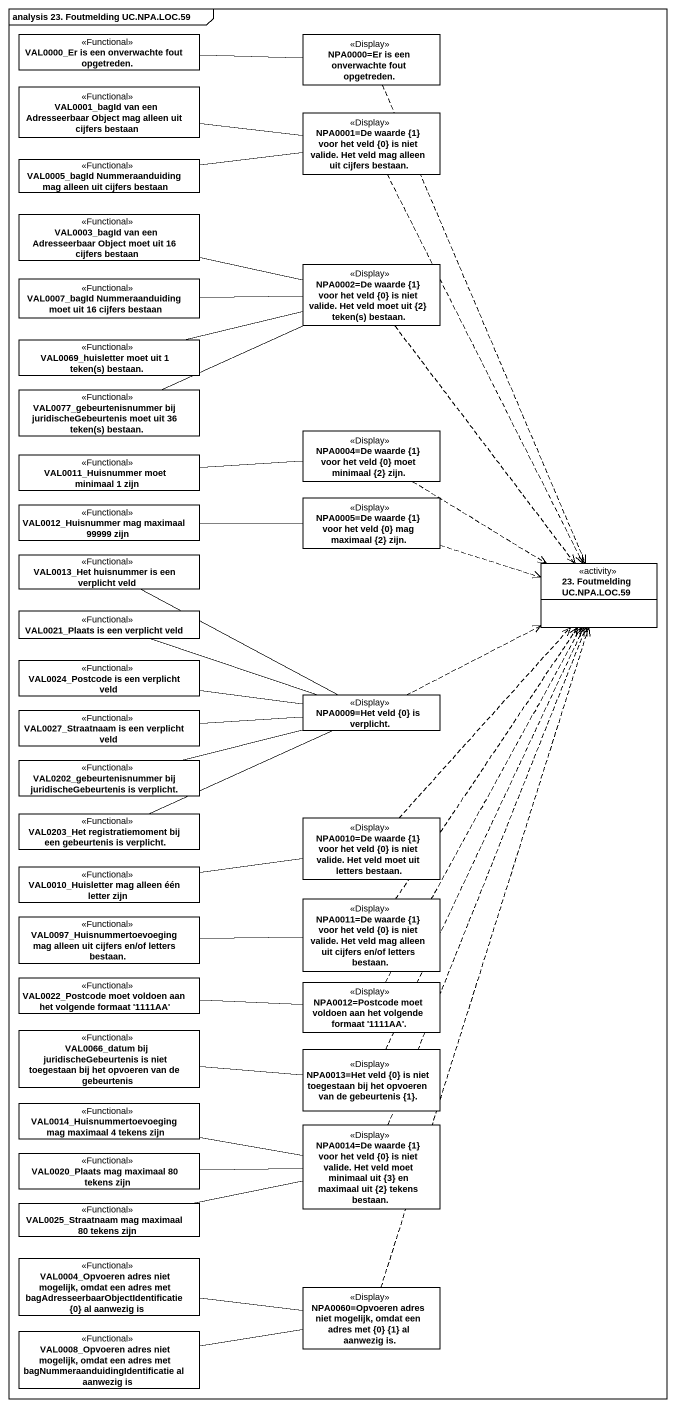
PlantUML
@startuml
mainframe analysis 23. Foutmelding UC.NPA.LOC.59
hide circle
hide empty members
class "VAL0000_Er is een onverwachte fout opgetreden." as VAL0000_Er_is_een <<Functional>>
class "NPA0000=Er is een onverwachte fout opgetreden." as NPA0000_Er_is_een <<Display>>
class "VAL0001_bagId van een Adresseerbaar Object mag alleen uit cijfers bestaan" as VAL0001_bagId_van_een <<Functional>>
class "NPA0001=De waarde {1} voor het veld {0} is niet valide. Het veld mag alleen uit cijfers bestaan." as NPA0001_De_waarde_1_voor <<Display>>
class "VAL0005_bagId Nummeraanduiding mag alleen uit cijfers bestaan" as VAL0005_bagId <<Functional>>
class "VAL0003_bagId van een Adresseerbaar Object moet uit 16 cijfers bestaan" as VAL0003_bagId_van_een <<Functional>>
class "NPA0002=De waarde {1} voor het veld {0} is niet valide. Het veld moet uit {2} teken(s) bestaan." as NPA0002_De_waarde_1_voor <<Display>>
class "VAL0007_bagId Nummeraanduiding moet uit 16 cijfers bestaan" as VAL0007_bagId <<Functional>>
class "VAL0069_huisletter moet uit 1 teken(s) bestaan." as VAL0069_huisletter_moet_uit <<Functional>>
class "VAL0077_gebeurtenisnummer bij juridischeGebeurtenis moet uit 36 teken(s) bestaan." as VAL0077_gebeurtenisnummer <<Functional>>
class "NPA0004=De waarde {1} voor het veld {0} moet minimaal {2} zijn." as NPA0004_De_waarde_1_voor <<Display>>
class "VAL0011_Huisnummer moet minimaal 1 zijn" as VAL0011_Huisnummer_moet <<Functional>>
class "VAL0012_Huisnummer mag maximaal 99999 zijn" as VAL0012_Huisnummer_mag <<Functional>>
class "NPA0005=De waarde {1} voor het veld {0} mag maximaal {2} zijn." as NPA0005_De_waarde_1_voor <<Display>>
class "VAL0013_Het huisnummer is een verplicht veld" as VAL0013_Het_huisnummer_is <<Functional>>
class "23. Foutmelding UC.NPA.LOC.59" as c23_Foutmelding_UC_NPA_LOC_59 <<activity>>
class "VAL0021_Plaats is een verplicht veld" as VAL0021_Plaats_is_een <<Functional>>
class "VAL0024_Postcode is een verplicht veld" as VAL0024_Postcode_is_een <<Functional>>
class "NPA0009=Het veld {0} is verplicht." as NPA0009_Het_veld_0_is <<Display>>
class "VAL0027_Straatnaam is een verplicht veld" as VAL0027_Straatnaam_is_een <<Functional>>
class "VAL0202_gebeurtenisnummer bij juridischeGebeurtenis is verplicht." as VAL0202_gebeurtenisnummer <<Functional>>
class "VAL0203_Het registratiemoment bij een gebeurtenis is verplicht." as VAL0203_Het <<Functional>>
class "NPA0010=De waarde {1} voor het veld {0} is niet valide. Het veld moet uit letters bestaan." as NPA0010_De_waarde_1_voor <<Display>>
class "VAL0010_Huisletter mag alleen één letter zijn" as VAL0010_Huisletter_mag <<Functional>>
class "VAL0097_Huisnummertoevoeging mag alleen uit cijfers en/of letters bestaan." as VAL0097_Huisnummertoevoeging <<Functional>>
class "NPA0011=De waarde {1} voor het veld {0} is niet valide. Het veld mag alleen uit cijfers en/of letters bestaan." as NPA0011_De_waarde_1_voor <<Display>>
class "VAL0022_Postcode moet voldoen aan het volgende formaat '1111AA'" as VAL0022_Postcode_moet <<Functional>>
class "NPA0012=Postcode moet voldoen aan het volgende formaat '1111AA'." as NPA0012_Postcode_moet <<Display>>
class "VAL0066_datum bij juridischeGebeurtenis is niet toegestaan bij het opvoeren van de gebeurtenis" as VAL0066_datum_bij <<Functional>>
class "NPA0013=Het veld {0} is niet toegestaan bij het opvoeren van de gebeurtenis {1}." as NPA0013_Het_veld_0_is_niet <<Display>>
class "VAL0014_Huisnummertoevoeging mag maximaal 4 tekens zijn" as VAL0014_Huisnummertoevoeging <<Functional>>
class "NPA0014=De waarde {1} voor het veld {0} is niet valide. Het veld moet minimaal uit {3} en maximaal uit {2} tekens bestaan." as NPA0014_De_waarde_1_voor <<Display>>
class "VAL0020_Plaats mag maximaal 80 tekens zijn" as VAL0020_Plaats_mag_maximaal <<Functional>>
class "VAL0025_Straatnaam mag maximaal 80 tekens zijn" as VAL0025_Straatnaam_mag <<Functional>>
class "VAL0004_Opvoeren adres niet mogelijk, omdat een adres met bagAdresseerbaarObjectIdentificatie {0} al aanwezig is" as VAL0004_Opvoeren_adres_niet <<Functional>>
class "NPA0060=Opvoeren adres niet mogelijk, omdat een adres met {0} {1} al aanwezig is." as NPA0060_Opvoeren_adres_niet <<Display>>
class "VAL0008_Opvoeren adres niet mogelijk, omdat een adres met bagNummeraanduidingIdentificatie al aanwezig is" as VAL0008_Opvoeren_adres_niet <<Functional>>
VAL0000_Er_is_een -right- NPA0000_Er_is_een
NPA0000_Er_is_een ..> c23_Foutmelding_UC_NPA_LOC_59
VAL0001_bagId_van_een -right- NPA0001_De_waarde_1_voor
NPA0001_De_waarde_1_voor ..> c23_Foutmelding_UC_NPA_LOC_59
VAL0005_bagId -right- NPA0001_De_waarde_1_voor
VAL0003_bagId_van_een -right- NPA0002_De_waarde_1_voor
NPA0002_De_waarde_1_voor ..> c23_Foutmelding_UC_NPA_LOC_59
VAL0007_bagId -right- NPA0002_De_waarde_1_voor
VAL0069_huisletter_moet_uit -right- NPA0002_De_waarde_1_voor
VAL0077_gebeurtenisnummer -right- NPA0002_De_waarde_1_voor
NPA0004_De_waarde_1_voor ..> c23_Foutmelding_UC_NPA_LOC_59
VAL0011_Huisnummer_moet -right- NPA0004_De_waarde_1_voor
VAL0012_Huisnummer_mag -right- NPA0005_De_waarde_1_voor
NPA0005_De_waarde_1_voor .right.> c23_Foutmelding_UC_NPA_LOC_59
VAL0013_Het_huisnummer_is -right- NPA0009_Het_veld_0_is
VAL0021_Plaats_is_een -right- NPA0009_Het_veld_0_is
VAL0024_Postcode_is_een -right- NPA0009_Het_veld_0_is
NPA0009_Het_veld_0_is .right.> c23_Foutmelding_UC_NPA_LOC_59
VAL0027_Straatnaam_is_een -right- NPA0009_Het_veld_0_is
VAL0202_gebeurtenisnummer -right- NPA0009_Het_veld_0_is
VAL0203_Het -right- NPA0009_Het_veld_0_is
NPA0010_De_waarde_1_voor .up.> c23_Foutmelding_UC_NPA_LOC_59
VAL0010_Huisletter_mag -right- NPA0010_De_waarde_1_voor
VAL0097_Huisnummertoevoeging -right- NPA0011_De_waarde_1_voor
NPA0011_De_waarde_1_voor .up.> c23_Foutmelding_UC_NPA_LOC_59
VAL0022_Postcode_moet -right- NPA0012_Postcode_moet
NPA0012_Postcode_moet .up.> c23_Foutmelding_UC_NPA_LOC_59
VAL0066_datum_bij -right- NPA0013_Het_veld_0_is_niet
NPA0013_Het_veld_0_is_niet .up.> c23_Foutmelding_UC_NPA_LOC_59
VAL0014_Huisnummertoevoeging -right- NPA0014_De_waarde_1_voor
NPA0014_De_waarde_1_voor .up.> c23_Foutmelding_UC_NPA_LOC_59
VAL0020_Plaats_mag_maximaal -right- NPA0014_De_waarde_1_voor
VAL0025_Straatnaam_mag -right- NPA0014_De_waarde_1_voor
VAL0004_Opvoeren_adres_niet -right- NPA0060_Opvoeren_adres_niet
NPA0060_Opvoeren_adres_niet .up.> c23_Foutmelding_UC_NPA_LOC_59
VAL0008_Opvoeren_adres_niet -right- NPA0060_Opvoeren_adres_niet
@enduml
